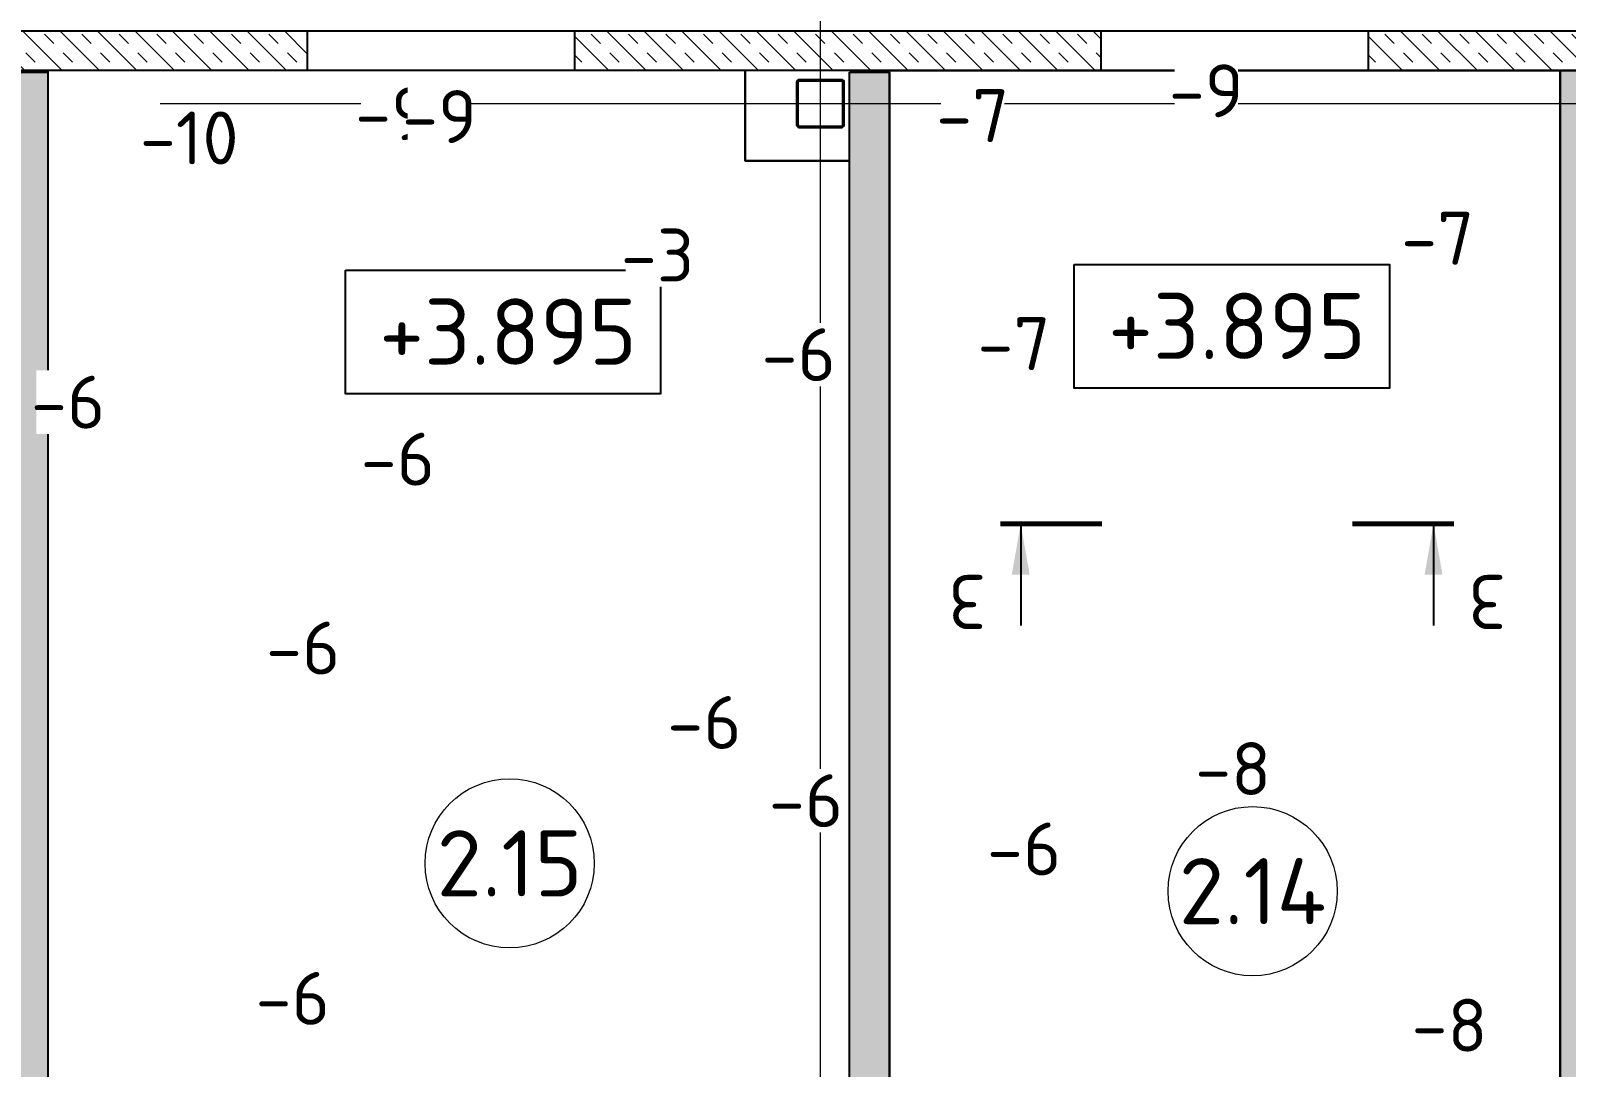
# Model space of a CAD drawing. Header units: metres. Extents: x -2111 to 158, y 19 to 1277.
# Drawn here: x 49.69 to 55.49, y 23.69 to 27.61 of the extents above; entities that cross this region are included whole.
import ezdxf
from ezdxf.enums import TextEntityAlignment as Align

# ---------------------------------------------------------------- set-up
doc = ezdxf.new("R2010")
doc.units = ezdxf.units.M
doc.linetypes.add('Xref_level ST-8$0$DASHDOT', pattern=[25.4, 12.7, -6.35, 0, -6.35])
for name, color, linetype in [('01', 123, 'Continuous'), ('высотные отклонения', 7, 'Continuous'), ('Основной', 7, 'Continuous'), ('Стены', 7, 'Continuous')]:
    doc.layers.add(name, color=color, linetype=linetype)
doc.layers.add('_5-1_Площадь помещений', color=2, linetype='Continuous', plot=False)
doc.layers.add('ГКЛ (контур)', color=255, linetype='Continuous', plot=False)
doc.layers.add('Оси', color=250, linetype='Xref_level ST-8$0$DASHDOT', lineweight=5)
doc.layers.add('Стены штриховка', color=7, linetype='Continuous', lineweight=9)
doc.styles.add('Норм 2.5', font='isocpeur.ttf', dxfattribs={"height": 2.5})

# ---------------------------------------------------------------- blocks, each defined once
blk = doc.blocks.new('*U15')
for points in [[(-80, -90), (80, -90, 0.414214), (90, -80), (90, 80, 0.414214), (80, 90), (-80, 90, 0.414214), (-90, 80), (-90, -80, 0.414214)], [(-80, -85), (80, -85, 0.414214), (85, -80), (85, 80, 0.414214), (80, 85), (-80, 85, 0.414214), (-85, 80), (-85, -80, 0.414214)]]:
    blk.add_lwpolyline(points, format="xyb", close=True)
blk = doc.blocks.new('axis_name')
at = {"lineweight": 9}
blk.add_circle((0, 0), 3.198, dxfattribs=at)
at = {"style": 'Норм 2.5'}
blk.add_attdef('AXIS_NAME', text='', height=2.5, dxfattribs=at).set_placement((0, 0), align=Align.MIDDLE_CENTER)
blk = doc.blocks.new('Проектная_отметка')
blk.add_wipeout([(0, 0), (0, 4.676), (11.917, 4.676), (11.917, 0)])
blk.add_lwpolyline([(0, 4.676), (11.917, 4.676), (11.917, 0), (0, 0)], close=True)
at = {"style": 'Норм 2.5'}
blk.add_attdef('ОТМЕТКА', text='', height=2.5, dxfattribs=at).set_placement((6.151, 2.353), align=Align.MIDDLE_CENTER)
blk = doc.blocks.new('стрелка разреза')
blk.add_hatch(color=256).paths.add_polyline_path([(0, -3.75), (2.344, -3.337), (2.344, -4.163)], flags=0)
blk.add_line((0, -3.75), (4.688, -3.75))
at = {"lineweight": 30, "const_width": 0.234}
blk.add_lwpolyline([(0, 0), (0, -4.687)], dxfattribs=at)

msp = doc.modelspace()

# ---------------------------------------------------------------- hatches: boundary and pattern name
at = {"layer": 'Стены штриховка'}
h = msp.add_hatch(dxfattribs=at)
h.set_pattern_fill('ASHLER', color=256, scale=0.2, angle=270, pattern_type=2)
h.set_pattern_definition([(315, (-59.36428, 21.65926), (0.07071068, 0.07071068), []), (315, (-59.29358, 21.65926), (0.07071068, 0.07071068), [0.05, -0.05])])
h.paths.add_polyline_path([(50.7356, 27.6115), (48.8306, 27.6115), (48.8306, 27.4615), (50.7356, 27.4615)])
h = msp.add_hatch(dxfattribs=at)
h.set_pattern_fill('ASHLER', color=256, scale=0.2, angle=270, pattern_type=2)
h.set_pattern_definition([(315, (-56.44928, 21.65926), (0.07071068, 0.07071068), []), (315, (-56.37858, 21.65926), (0.07071068, 0.07071068), [0.05, -0.05])])
h.paths.add_polyline_path([(53.7356, 27.6115), (51.7456, 27.6115), (51.7456, 27.4615), (53.7356, 27.4615)])
h = msp.add_hatch(dxfattribs=at)
h.set_pattern_fill('ASHLER', color=256, scale=0.2, angle=270, pattern_type=2)
h.set_pattern_definition([(315, (-53.44928, 21.65926), (0.07071068, 0.07071068), []), (315, (-53.37858, 21.65926), (0.07071068, 0.07071068), [0.05, -0.05])])
h.paths.add_polyline_path([(56.7456, 27.6115), (54.7456, 27.6115), (54.7456, 27.4615), (56.7456, 27.4615)])
h = msp.add_hatch(dxfattribs=at)
h.set_pattern_fill('ASHLER', color=256, scale=0.2, angle=270, pattern_type=2)
h.set_pattern_definition([(315, (-64.61928, 21.65926), (0.07071068, 0.07071068), []), (315, (-64.54858, 21.65926), (0.07071068, 0.07071068), [0.05, -0.05])])
h.paths.add_polyline_path([(67.7906, 24.3315), (65.0906, 24.3315), (65.0906, 24.0315), (67.7906, 24.0315)])
h.paths.add_polyline_path([(61.7708, 27.4615), (61.6205, 27.4615), (61.6205, 21.2065), (61.7708, 21.2065)])
h.paths.add_polyline_path([(58.5605, 27.4615), (58.4103, 27.4615), (58.4103, 21.2065), (58.5605, 21.2065)])
h.paths.add_polyline_path([(55.6213, 27.4615), (55.471, 27.4615), (55.471, 21.2065), (55.6213, 21.2065)])
h.paths.add_polyline_path([(52.936, 27.4555), (52.7858, 27.4555), (52.7858, 21.2065), (52.936, 21.2065)])
h.paths.add_polyline_path([(49.7558, 27.4555), (49.6055, 27.4555), (49.6055, 21.2065), (49.7558, 21.2065)])
h.paths.add_polyline_path([(46.5259, 27.4615), (46.3756, 27.4615), (46.3756, 21.219), (46.5259, 21.219)])
h.paths.add_polyline_path([(58.4745, 26.7042), (58.4394, 26.7042), (58.4394, 26.9986), (58.4745, 26.9986)], flags=16)

# ---------------------------------------------------------------- linework, layer by layer
at = {"layer": '_5-1_Площадь помещений'}
msp.add_lwpolyline([(52.3908, 27.4615), (49.7558, 27.4615), (49.7558, 21.4905), (52.4048, 21.4905), (52.4048, 21.6395), (52.7858, 21.6395), (52.7858, 27.1205), (52.3908, 27.1205), (52.3908, 27.4615)], dxfattribs=at)
msp.add_lwpolyline([(52.936, 27.4615), (55.471, 27.4615), (55.471, 21.4829), (52.936, 21.4829)], close=True, dxfattribs=at)
at = {"layer": 'ГКЛ (контур)'}
msp.add_lwpolyline([(52.3908, 27.4615), (52.3908, 27.1205), (52.7858, 27.1205)], dxfattribs=at)
at = {"layer": 'Оси'}
for p, q in [((52.6756, 20.0131), (52.6756, 34.0648)), ((24.6804, 27.3365), (71.8881, 27.3365))]:
    msp.add_line(p, q, dxfattribs=at)
at = {"layer": 'Стены'}
for points in [[(43.5756, 27.6115), (64.8906, 27.6115), (64.8906, 27.4615), (43.5756, 27.4615)], [(49.6055, 27.4555), (49.7558, 27.4555), (49.7558, 21.2065), (49.6055, 21.2065)], [(52.7858, 27.4555), (52.936, 27.4555), (52.936, 21.2065), (52.7858, 21.2065)], [(55.471, 27.4615), (55.6213, 27.4615), (55.6213, 21.2065), (55.471, 21.2065)]]:
    msp.add_lwpolyline(points, close=True, dxfattribs=at)
for points in [[(50.7356, 27.6115), (50.7356, 27.4615)], [(51.7456, 27.6115), (51.7456, 27.4615)], [(53.7356, 27.6115), (53.7356, 27.4615)], [(54.7456, 27.6115), (54.7456, 27.4615)]]:
    msp.add_lwpolyline(points, dxfattribs=at)

# ---------------------------------------------------------------- block references
at = {"yscale": 0.08199999999999999, "zscale": 0.08199999999999999}
for p, xscale, rotation in [((53.74, 25.7479, -20.651), 0.08199999999999999, 270), ((54.6854, 25.7479, -20.651), -0.08199999999999999, 90)]:
    msp.add_blockref('стрелка разреза', p, dxfattribs=dict(at, xscale=xscale, rotation=rotation))
at = {"layer": '01', "xscale": 0.1, "yscale": 0.1, "zscale": 0.1}
for p, values in [((51.5007, 24.4645), {'AXIS_NAME': '2.15'}), ((54.3091, 24.3594), {'AXIS_NAME': '2.14'})]:
    msp.add_blockref('axis_name', p, dxfattribs=at).add_auto_attribs(values)
at = {"layer": 'Основной', "xscale": 0.001, "yscale": 0.001, "zscale": 0.001}
msp.add_blockref('*U15', (52.6756, 27.3365), dxfattribs=at)

# ---------------------------------------------------------------- next in the draw order: block references
at = {"layer": '01', "xscale": 0.1, "yscale": 0.1, "zscale": 0.1}
for p in [(50.8797, 26.239, -20.644), (53.6348, 26.2606, -20.644)]:
    msp.add_blockref('Проектная_отметка', p, dxfattribs=at).add_auto_attribs({'ОТМЕТКА': '+3.895'})

# ---------------------------------------------------------------- next in the draw order: texts
at = {"char_height": 0.205, "width": 0.205, "attachment_point": 5, "rotation": 180, "style": 'Норм 2.5', "bg_fill": 3, "box_fill_scale": 1.1, "bg_fill_color": 256, "bg_fill_transparency": 0}
for insert in [(53.2301, 25.4534, -20.651), (55.1954, 25.4534, -20.651)]:
    msp.add_mtext('3', dxfattribs=dict(at, insert=insert))
at = {"layer": 'высотные отклонения', "char_height": 0.2, "width": 0.2, "attachment_point": 5, "style": 'Норм 2.5', "bg_fill": 3, "box_fill_scale": 1.1, "bg_fill_color": 256, "bg_fill_true_color": 13158600, "bg_fill_transparency": 0}
for s, insert in [('-9', (54.1339, 27.3849, 24.541)), ('-9', (51.0583, 27.2983, 24.5412)), ('-7', (53.251, 27.2912, 24.5433)), ('-10', (50.2897, 27.2066, 24.5402)), ('-7', (55.0084, 26.8276, 24.5428)), ('-7', (53.4068, 26.4293, 24.5432)), ('-6', (52.5933, 26.3874, 24.5444)), ('-6', (49.832, 26.2078, 24.5445)), ('-6', (51.0782, 25.9925, 24.5443)), ('-6', (50.7203, 25.2784, 24.5435)), ('-6', (52.2369, 24.9969, 24.544)), ('-8', (54.2353, 24.8225, 24.5424)), ('-6', (52.621, 24.7013, 24.5436)), ('-6', (53.4453, 24.519, 24.5438)), ('-6', (50.681, 23.9542, 24.5436)), ('-8', (55.0533, 23.8526, 24.5424))]:
    msp.add_mtext(s, dxfattribs=dict(at, insert=insert))

# ---------------------------------------------------------------- next in the draw order: texts
for s, insert in [('-9', (51.2357, 27.2875, 24.5414)), ('-3', (52.0595, 26.7638, 24.5466))]:
    msp.add_mtext(s, dxfattribs=dict(at, insert=insert))

doc.saveas('drawing.dxf')
